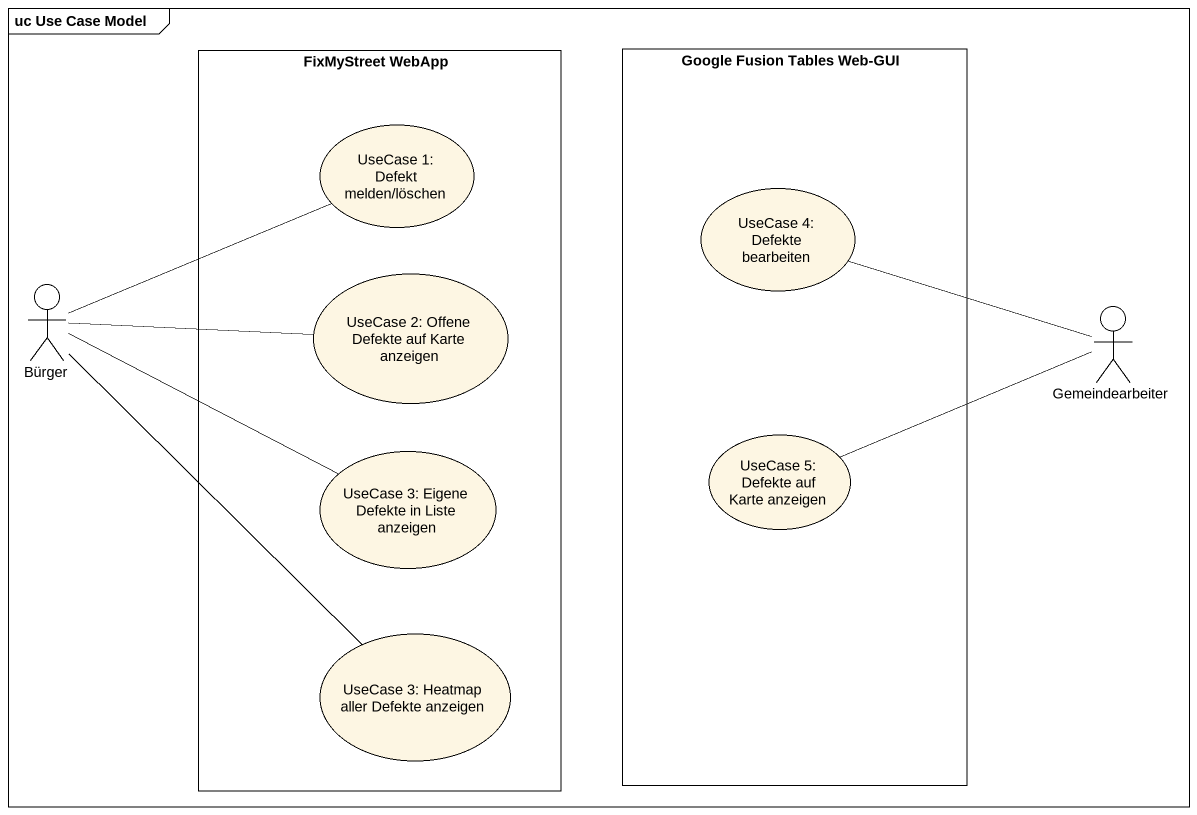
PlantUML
@startuml
mainframe uc Use Case Model
rectangle "FixMyStreet WebApp" as FixMyStreet_WebApp {
  usecase "UseCase 1: Defekt melden/löschen" as UseCase_1_Defekt_melden
  usecase "UseCase 2: Offene Defekte auf Karte anzeigen" as UseCase_2_Offene_Defekte
  usecase "UseCase 3: Eigene Defekte in Liste anzeigen" as UseCase_3_Eigene_Defekte_in
  usecase "UseCase 3: Heatmap aller Defekte anzeigen" as UseCase_3_Heatmap_aller
}
rectangle "Google Fusion Tables Web-GUI" as Google_Fusion_Tables_Web_GUI {
  usecase "UseCase 4: Defekte bearbeiten" as UseCase_4_Defekte_bearbeiten
  usecase "UseCase 5: Defekte auf Karte anzeigen" as UseCase_5_Defekte_auf_Karte
}
actor Bürger
actor Gemeindearbeiter
Bürger -right- UseCase_1_Defekt_melden
Bürger -right- UseCase_2_Offene_Defekte
Bürger -right- UseCase_3_Eigene_Defekte_in
Bürger -- UseCase_3_Heatmap_aller
Gemeindearbeiter -left- UseCase_4_Defekte_bearbeiten
Gemeindearbeiter -left- UseCase_5_Defekte_auf_Karte
@enduml
